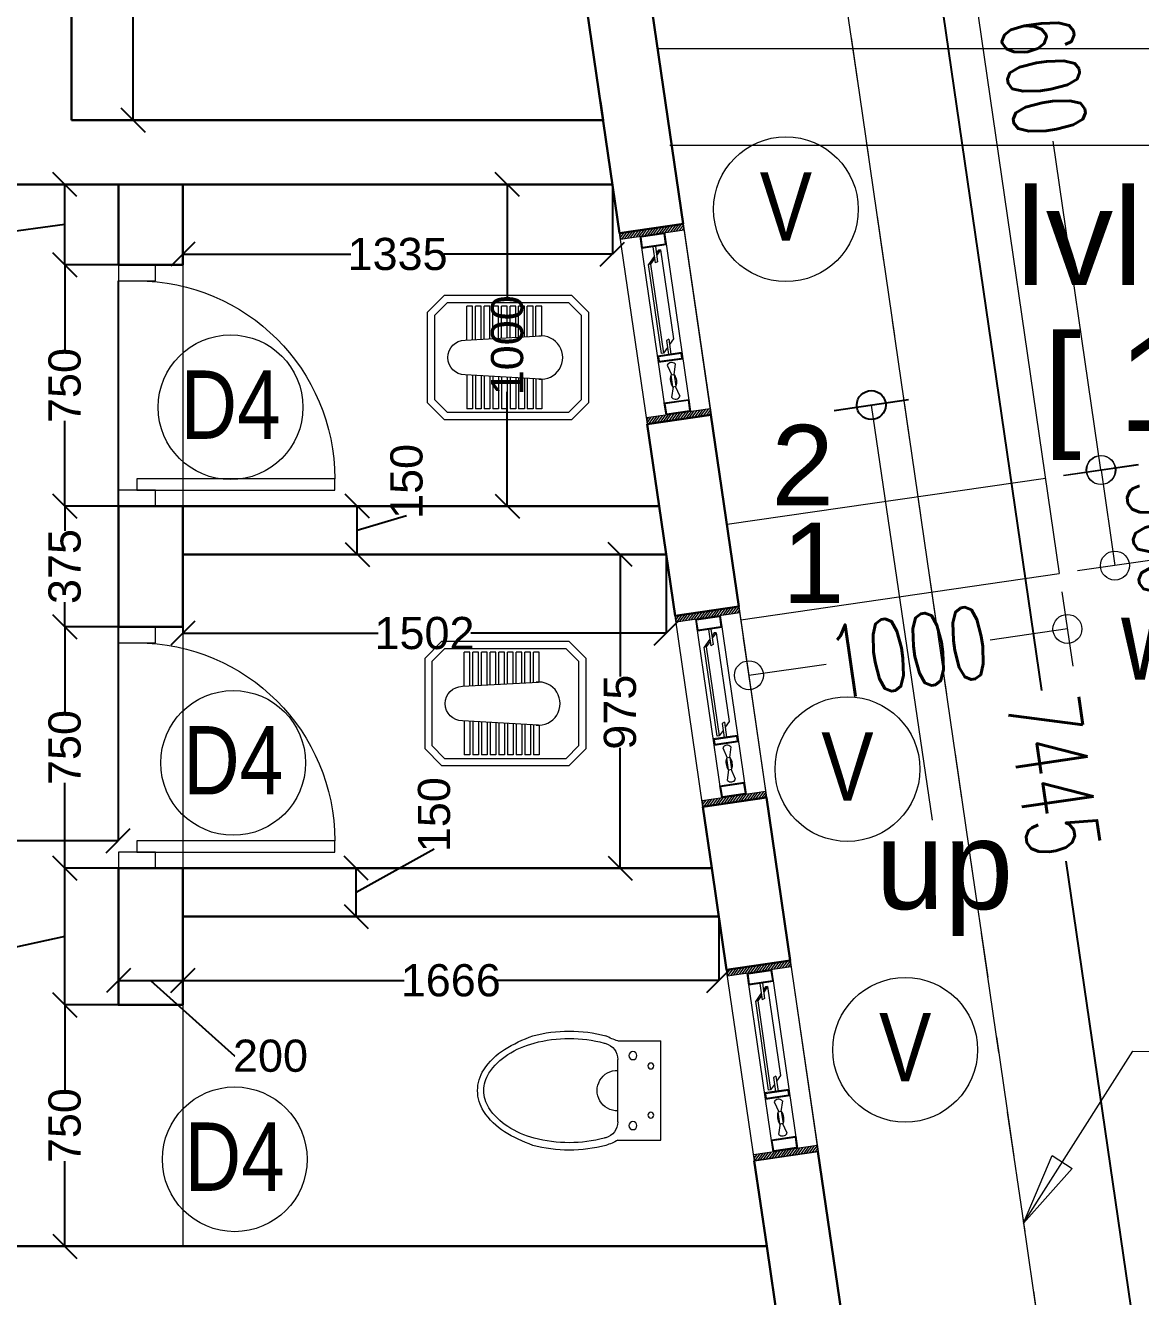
# Model space of a CAD drawing. Header units: inches. Extents: x 148614 to 294443, y 4730 to 138360.
# Drawn here: x 233595 to 237061, y 122737 to 126688 of the extents above; entities that cross this region are included whole.
import ezdxf
from ezdxf.enums import TextEntityAlignment as Align

# ---------------------------------------------------------------- set-up
doc = ezdxf.new("R2010")
doc.units = ezdxf.units.IN
doc.header["$MEASUREMENT"] = 0
doc.linetypes.add('( Hidden )', pattern=[0.375, 0.25, -0.125])
doc.linetypes.add('HIDDEN2', pattern=[0.1875, 0.125, -0.0625])
doc.layers.get('DEFPOINTS').update_dxf_attribs({"color": 40, "lineweight": 15})
for name, color, linetype, lineweight in [('00_after bu', 7, 'Continuous', 13), ('A -PLASTER LINE', 8, 'Continuous', 0), ('BUILDING  LINE', 46, 'Continuous', 0), ('description text', 34, 'Continuous', 15), ('dim inside', 5, 'Continuous', 15), ('door window text', 242, 'Continuous', 13), ('DOORS', 44, 'Continuous', 13), ('dotted gen.& dotted windows', 252, 'HIDDEN2', 15), ('I- STONE', 8, 'Continuous', 0), ('I- WINDOW', 8, 'Continuous', 0), ('Lvl.', 34, 'Continuous', 13), ('mullion', 6, 'Continuous', 30), ('room text', 7, 'Continuous', 13), ('SDA_ELEVATION', 8, 'Continuous', 15), ('wall cut', 7, 'Continuous', 30), ('wall ele', 7, 'Continuous', 15)]:
    doc.layers.add(name, color=color, linetype=linetype, lineweight=lineweight)
doc.layers.add('DIM 02 DMART', color=8, linetype='Continuous')
doc.layers.add('toilet area', color=7, linetype='Continuous')
doc.styles.add('ARIAL', font='arial.ttf')
doc.styles.add('description text', font='romans.shx', dxfattribs={"width": 0.85, "height": 125})
doc.styles.add('dim detail', font='simplex.shx', dxfattribs={"width": 0.65})
doc.styles.add('opning tag', font='ARIALN.TTF', dxfattribs={"height": 175})
doc.styles.add('room text', font='arial.ttf', dxfattribs={"height": 150})
doc.dimstyles.new('dim inside', dxfattribs={"dimtxt": 225, "dimasz": 180, "dimexe": 0, "dimexo": 0, "dimgap": 10, "dimtad": 0, "dimdec": 0, "dimzin": 0, "dimdsep": 46, "dimtxsty": 'dim detail', "dimblk": 'SMALL', "dimcen": 0.09, "dimse1": 1, "dimse2": 1, "dimclrd": 256, "dimclrt": 256, "dimadec": 0, "dimazin": 0, "dimtfac": 1, "dimtdec": 0, "dimtofl": 0, "dimtmove": 1, "dimatfit": 3, "dimldrblk": 'SMALL', "dimfxl": 1, "dimtolj": 1, "dimtzin": 0, "dimlwd": -1, "dimarcsym": 2})
doc.dimstyles.new('Dmart', dxfattribs={"dimtxt": 100, "dimasz": 75, "dimexe": 0.0625, "dimexo": 0.0625, "dimgap": 0.09, "dimtad": 0, "dimdec": 0, "dimzin": 0, "dimdsep": 46, "dimtxsty": 'ARIAL', "dimblk": 'OBLIQUE', "dimcen": 0.09, "dimclrt": 252, "dimadec": 0, "dimazin": 0, "dimtfac": 1, "dimtdec": 0, "dimtofl": 0, "dimtmove": 1, "dimatfit": 3, "dimldrblk": 'OBLIQUE', "dimfxl": 1, "dimtolj": 1, "dimtzin": 0, "dimarcsym": 0})

# ---------------------------------------------------------------- blocks, each defined once
blk = doc.blocks.new('_Small')
at = {"color": 0, "linetype": 'ByBlock', "lineweight": -2}
blk.add_line((0, 0.65), (0, -0.65), dxfattribs=at)
blk.add_circle((0, 0), 0.25, dxfattribs=at)
blk = doc.blocks.new('*D37')
at = {"layer": 'DEFPOINTS', "color": 0, "transparency": 16777216}
for p in [(2328908.4, -2946339.1), (2327918.8, -2946482.9), (2327987, -2946952)]:
    blk.add_point(p, dxfattribs=at)
at = {"layer": 'dim inside', "transparency": 16777216}
for p, q in [((2328976.6, -2946808.2), (2328736.3, -2946843.1)), ((2327987, -2946952), (2328227.2, -2946917.1))]:
    blk.add_line(p, q, dxfattribs=at)
at = {"layer": 'dim inside', "transparency": 16777216, "xscale": 180, "yscale": 180, "zscale": 180}
for p, rotation in [((2328976.6, -2946808.2), 8.266803408159634), ((2327987, -2946952), 188.2668034081596)]:
    blk.add_blockref('_Small', p, dxfattribs=dict(at, rotation=rotation))
at = {"layer": 'dim inside', "transparency": 16777216, "insert": (2328481.8, -2946880.1), "char_height": 225, "attachment_point": 5, "rotation": 8.2668, "style": 'dim detail'}
blk.add_mtext('\\A1;1000', dxfattribs=at)
blk = doc.blocks.new('*D38')
at = {"layer": 'DEFPOINTS', "color": 0, "transparency": 16777216}
for p in [(2328533.9, -2943766.6), (2328706.5, -2943741.6), (2328907.7, -2946339.2)]:
    blk.add_point(p, dxfattribs=at)
at = {"layer": 'dim inside', "transparency": 16777216}
for p, q in [((2328706.5, -2943741.6), (2328854.9, -2944762.9)), ((2329080.3, -2946314.1), (2328931.9, -2945292.7))]:
    blk.add_line(p, q, dxfattribs=at)
at = {"layer": 'dim inside', "transparency": 16777216, "xscale": 180, "yscale": 180, "zscale": 180}
for p, rotation in [((2328706.5, -2943741.6), 98.26680340815327), ((2329080.3, -2946314.1), 278.2668034081532)]:
    blk.add_blockref('_Small', p, dxfattribs=dict(at, rotation=rotation))
at = {"layer": 'dim inside', "transparency": 16777216, "insert": (2328893.4, -2945027.8), "char_height": 225, "attachment_point": 5, "rotation": 278.2668, "style": 'dim detail'}
blk.add_mtext('\\A1;2600', dxfattribs=at)
blk = doc.blocks.new('*D77')
at = {"layer": 'DEFPOINTS', "color": 0, "transparency": 16777216}
for p in [(2328908.4, -2946339.1), (2329124.2, -2946611.3), (2328950.8, -2946636.1)]:
    blk.add_point(p, dxfattribs=at)
at = {"layer": 'dim inside', "transparency": 16777216}
blk.add_line((2329081.7, -2946314.3), (2329124.2, -2946611.3), dxfattribs=at)
at = {"layer": 'dim inside', "transparency": 16777216, "xscale": 180, "yscale": 180, "zscale": 180}
for p, rotation in [((2329081.7, -2946314.3), 98.12950115779998), ((2329124.2, -2946611.3), 278.1295011578)]:
    blk.add_blockref('_Small', p, dxfattribs=dict(at, rotation=rotation))
at = {"layer": 'dim inside', "transparency": 16777216, "insert": (2329293, -2946520.5), "char_height": 225, "attachment_point": 5, "rotation": 278.1295, "style": 'dim detail'}
blk.add_mtext('\\A1;300', dxfattribs=at)
blk = doc.blocks.new('A$C3BE823E1')
at = {"layer": 'I- STONE'}
h = blk.add_hatch(dxfattribs=at)
h.set_pattern_fill('ANSI31', color=252, scale=0.051047, angle=270, style=0)
h.set_pattern_definition([(45, (-48.462913, 0.580857), (0.0045119756, -0.0045119756), [])])
h.paths.add_polyline_path([(-0.1, 0.5809), (0.1, 0.5809), (0.1, 0.6), (-0.1, 0.6)])
h = blk.add_hatch(dxfattribs=at)
h.set_pattern_fill('ANSI31', color=252, scale=0.051047, angle=270, style=0)
h.set_pattern_definition([(45, (-48.462913, -2e-07), (0.0045119756, -0.0045119756), [])])
h.paths.add_polyline_path([(-0.1, 0), (0.1, 0), (0.1, 0.0191), (-0.1, 0.0191)])
at = {"layer": 'A -PLASTER LINE'}
for p, q in [((0.0702, 0.6), (-0.0702, 0.6)), ((0.1, 0.0191), (-0.1, 0.0191)), ((-0.1, 0), (0.1, 0))]:
    blk.add_line(p, q, dxfattribs=at)
at = {"layer": 'I- STONE'}
for points in [[(-0.1, 0.5809), (0.1, 0.5809), (0.1, 0.6), (-0.1, 0.6)], [(0.1, 0), (-0.1, 0), (-0.1, 0.6), (0.1, 0.6)], [(-0.1, 0), (0.1, 0), (0.1, 0.0191), (-0.1, 0.0191)]]:
    blk.add_lwpolyline(points, close=True, dxfattribs=at)
at = {"layer": 'I- WINDOW', "lineweight": 20, "ltscale": 5}
for p, q in [((-0.0128, 0.5298), (-0.0033, 0.497)), ((0.0128, 0.5298), (0.0032, 0.497)), ((-0.0128, 0.4277), (-0.0033, 0.4605)), ((0.0128, 0.4277), (0.0032, 0.4605))]:
    blk.add_line(p, q, dxfattribs=at)
at = {"layer": 'I- WINDOW'}
for p, q in [((-0.004, 0.3491), (-0.004, 0.3958)), ((0.004, 0.3519), (0.004, 0.3958)), ((-0.004, 0.3491), (0.004, 0.3519)), ((-0.004, 0.1053), (0.004, 0.1081)), ((-0.004, 0.0574), (-0.004, 0.1053)), ((0.004, 0.0574), (0.004, 0.1081))]:
    blk.add_line(p, q, dxfattribs=at)
at = {"layer": 'I- WINDOW', "color": 130, "lineweight": 20, "ltscale": 5}
for p, q in [((-0.0183, 0.3496), (-0.004, 0.3651)), ((0.004, 0.3737), (0.0183, 0.3891)), ((0.0183, 0.1097), (0.0183, 0.3891)), ((0.0183, 0.3891), (0.0247, 0.3891)), ((0.0247, 0.3891), (0.0247, 0.1097)), ((-0.0183, 0.0702), (-0.0183, 0.3496)), ((-0.0183, 0.0702), (-0.004, 0.0857)), ((0.004, 0.0943), (0.0183, 0.1097)), ((0.004, 0.0874), (0.0247, 0.1097)), ((0.0183, 0.1097), (0.0247, 0.1097)), ((-0.0183, 0.0702), (-0.0119, 0.0702)), ((-0.0119, 0.0702), (-0.004, 0.0788))]:
    blk.add_line(p, q, dxfattribs=at)
at = {"layer": 'I- WINDOW'}
for points in [[(-0.0383, 0.0191), (-0.0383, 0.5809), (0.0383, 0.5809), (0.0383, 0.0191)], [(-0.0383, 0.5426), (-0.0383, 0.5809), (0.0383, 0.5809), (0.0383, 0.5426)], [(-0.0357, 0.5451), (-0.0357, 0.5783), (0.0357, 0.5783), (0.0357, 0.5451)], [(0.0383, 0.3958), (0.0383, 0.415), (-0.0383, 0.415), (-0.0383, 0.3958)], [(0.0357, 0.3984), (0.0357, 0.4124), (-0.0357, 0.4124), (-0.0357, 0.3984)], [(-0.0383, 0.0191), (-0.0383, 0.0574), (0.0383, 0.0574), (0.0383, 0.0191)], [(-0.0357, 0.0217), (-0.0357, 0.0549), (0.0357, 0.0549), (0.0357, 0.0217)]]:
    blk.add_lwpolyline(points, close=True, dxfattribs=at)
at = {"layer": 'I- WINDOW', "lineweight": 20, "ltscale": 5}
blk.add_lwpolyline([(-0.0059, 0.4605), (0.0059, 0.4605), (0.0059, 0.497), (-0.0059, 0.497)], close=True, dxfattribs=at)
for centre, radius, start, end in [((0, 0.5202), 0.016, 37.0265, 142.9735), ((0.0342, 0.4788), 0.044, 155.5642, 204.4358), ((-0.0342, 0.4788), 0.044, 335.5642, 24.4358), ((0, 0.4373), 0.016, 217.0265, 322.9735)]:
    blk.add_arc(centre, radius, start, end, dxfattribs=at)
blk = doc.blocks.new('*U13')
at = {"layer": 'DOORS'}
for points in [[(50, 0), (50, 615), (85, 615), (85, 0)], [(50, 57.5), (50, -57.5), (0, -57.5), (0, 57.5)], [(750, 57.5), (750, -57.5), (700, -57.5), (700, 57.5)]]:
    blk.add_lwpolyline(points, close=True, dxfattribs=at)
blk.add_arc((85, 0), 615, 0, 90, dxfattribs=at)
blk = doc.blocks.new('_Oblique')
at = {"color": 0, "linetype": 'ByBlock', "lineweight": -2}
blk.add_line((-0.5, -0.5), (0.5, 0.5), dxfattribs=at)
blk = doc.blocks.new('*D101')
at = {"layer": 'DEFPOINTS', "color": 0}
for p in [(233783.5, 127683.7), (233783.5, 126393.5), (233929.4, 126393.5)]:
    blk.add_point(p, dxfattribs=at)
at = {"layer": 'DIM 02 DMART', "color": 0, "lineweight": -2}
for p, q in [((233783.6, 127683.7), (233929.4, 127683.7)), ((233929.4, 127683.7), (233929.4, 127183.1)), ((233929.4, 126393.5), (233929.4, 126894.1)), ((233783.6, 126393.5), (233929.4, 126393.5))]:
    blk.add_line(p, q, dxfattribs=at)
at = {"layer": 'DIM 02 DMART', "color": 0, "lineweight": -2, "xscale": 75, "yscale": 75, "zscale": 75}
for p, rotation in [((233929.4, 127683.7), 90), ((233929.4, 126393.5), 270)]:
    blk.add_blockref('_Oblique', p, dxfattribs=dict(at, rotation=rotation))
at = {"layer": 'DIM 02 DMART', "color": 252, "insert": (233929.4, 127038.6), "char_height": 100, "attachment_point": 5, "rotation": 90, "style": 'ARIAL'}
blk.add_mtext('\\A1;1290', dxfattribs=at)
blk = doc.blocks.new('*D210')
at = {"layer": 'DEFPOINTS', "color": 0}
for p in [(234084.1, 126193.5), (235419.1, 126193.5), (235419.1, 125976.7)]:
    blk.add_point(p, dxfattribs=at)
at = {"layer": 'DIM 02 DMART', "color": 0, "lineweight": -2}
for p, q in [((234084.1, 126193.4), (234084.1, 125976.6)), ((235419.1, 126193.4), (235419.1, 125976.6)), ((234084.1, 125976.7), (234606.5, 125976.7)), ((235419.1, 125976.7), (234896.7, 125976.7))]:
    blk.add_line(p, q, dxfattribs=at)
at = {"layer": 'DIM 02 DMART', "color": 0, "lineweight": -2, "xscale": 75, "yscale": 75, "zscale": 75, "rotation": 180}
blk.add_blockref('_Oblique', (234084.1, 125976.7), dxfattribs=at)
at = {"layer": 'DIM 02 DMART', "color": 0, "lineweight": -2, "xscale": 75, "yscale": 75, "zscale": 75}
blk.add_blockref('_Oblique', (235419.1, 125976.7), dxfattribs=at)
at = {"layer": 'DIM 02 DMART', "color": 252, "insert": (234751.6, 125976.7), "char_height": 100, "attachment_point": 5, "style": 'ARIAL'}
blk.add_mtext('\\A1;1335', dxfattribs=at)
blk = doc.blocks.new('*D211')
at = {"layer": 'DEFPOINTS', "color": 0}
for p in [(234084.1, 125043.5), (235586.2, 125043.5), (235586.2, 124798.7)]:
    blk.add_point(p, dxfattribs=at)
at = {"layer": 'DIM 02 DMART', "color": 0, "lineweight": -2}
for p, q in [((234084.1, 125043.4), (234084.1, 124798.7)), ((235586.2, 125043.4), (235586.2, 124798.7)), ((234084.1, 124798.7), (234691, 124798.7)), ((235586.2, 124798.7), (234979.4, 124798.7))]:
    blk.add_line(p, q, dxfattribs=at)
at = {"layer": 'DIM 02 DMART', "color": 0, "lineweight": -2, "xscale": 75, "yscale": 75, "zscale": 75, "rotation": 180}
blk.add_blockref('_Oblique', (234084.1, 124798.7), dxfattribs=at)
at = {"layer": 'DIM 02 DMART', "color": 0, "lineweight": -2, "xscale": 75, "yscale": 75, "zscale": 75}
blk.add_blockref('_Oblique', (235586.2, 124798.7), dxfattribs=at)
at = {"layer": 'DIM 02 DMART', "color": 252, "insert": (234835.2, 124798.7), "char_height": 100, "attachment_point": 5, "style": 'ARIAL'}
blk.add_mtext('\\A1;1502', dxfattribs=at)
blk = doc.blocks.new('*D212')
at = {"layer": 'DEFPOINTS', "color": 0}
for p in [(234084.1, 123918.5), (235749.7, 123918.5), (234084.1, 123719.6)]:
    blk.add_point(p, dxfattribs=at)
at = {"layer": 'DIM 02 DMART', "color": 0, "lineweight": -2}
for p, q in [((234084.1, 123918.4), (234084.1, 123719.6)), ((235749.7, 123918.4), (235749.7, 123719.6)), ((234084.1, 123719.6), (234772.2, 123719.6)), ((235749.7, 123719.6), (235061.6, 123719.6))]:
    blk.add_line(p, q, dxfattribs=at)
at = {"layer": 'DIM 02 DMART', "color": 0, "lineweight": -2, "xscale": 75, "yscale": 75, "zscale": 75, "rotation": 180}
blk.add_blockref('_Oblique', (234084.1, 123719.6), dxfattribs=at)
at = {"layer": 'DIM 02 DMART', "color": 0, "lineweight": -2, "xscale": 75, "yscale": 75, "zscale": 75}
blk.add_blockref('_Oblique', (235749.7, 123719.6), dxfattribs=at)
at = {"layer": 'DIM 02 DMART', "color": 252, "insert": (234916.9, 123719.6), "char_height": 100, "attachment_point": 5, "style": 'ARIAL'}
blk.add_mtext('\\A1;1666', dxfattribs=at)
blk = doc.blocks.new('*D213')
at = {"layer": 'DEFPOINTS', "color": 0}
for p in [(235314.6, 126193.5), (235092.6, 125193.5), (235314.6, 125193.5)]:
    blk.add_point(p, dxfattribs=at)
at = {"layer": 'DIM 02 DMART', "color": 0, "lineweight": -2}
for p, q in [((235314.6, 126193.5), (235092.5, 126193.5)), ((235092.6, 126193.5), (235092.6, 125838)), ((235092.6, 125193.5), (235092.6, 125548.9)), ((235314.6, 125193.5), (235092.5, 125193.5))]:
    blk.add_line(p, q, dxfattribs=at)
at = {"layer": 'DIM 02 DMART', "color": 0, "lineweight": -2, "xscale": 75, "yscale": 75, "zscale": 75}
for p, rotation in [((235092.6, 126193.5), 90), ((235092.6, 125193.5), 270)]:
    blk.add_blockref('_Oblique', p, dxfattribs=dict(at, rotation=rotation))
at = {"layer": 'DIM 02 DMART', "color": 252, "insert": (235092.6, 125693.5), "char_height": 100, "attachment_point": 5, "rotation": 90, "style": 'ARIAL'}
blk.add_mtext('\\A1;1000', dxfattribs=at)
blk = doc.blocks.new('*D102')
at = {"layer": 'DEFPOINTS', "color": 0}
for p in [(235586.2, 125043.5), (235443.2, 124068.5), (235587, 124068.5)]:
    blk.add_point(p, dxfattribs=at)
at = {"layer": 'DIM 02 DMART', "color": 0, "lineweight": -2}
for p, q in [((235586.1, 125043.5), (235443.1, 125043.5)), ((235443.2, 125043.5), (235443.2, 124664.3)), ((235443.2, 124068.5), (235443.2, 124442.4)), ((235586.9, 124068.5), (235443.1, 124068.5))]:
    blk.add_line(p, q, dxfattribs=at)
at = {"layer": 'DIM 02 DMART', "color": 0, "lineweight": -2, "xscale": 75, "yscale": 75, "zscale": 75}
for p, rotation in [((235443.2, 125043.5), 90), ((235443.2, 124068.5), 270)]:
    blk.add_blockref('_Oblique', p, dxfattribs=dict(at, rotation=rotation))
at = {"layer": 'DIM 02 DMART', "color": 252, "insert": (235443.2, 124553.3), "char_height": 100, "attachment_point": 5, "rotation": 90, "style": 'ARIAL'}
blk.add_mtext('\\A1;975', dxfattribs=at)
blk = doc.blocks.new('*D214')
at = {"layer": 'DEFPOINTS', "color": 0}
for p in [(234084.1, 123643.5), (233717.3, 122893.5), (234084.1, 122893.5)]:
    blk.add_point(p, dxfattribs=at)
at = {"layer": 'DIM 02 DMART', "color": 0, "lineweight": -2}
for p, q in [((234084.1, 123643.5), (233717.2, 123643.5)), ((233717.3, 123643.5), (233717.3, 123378.5)), ((233717.3, 122893.5), (233717.3, 123158.5)), ((234084.1, 122893.5), (233717.2, 122893.5))]:
    blk.add_line(p, q, dxfattribs=at)
at = {"layer": 'DIM 02 DMART', "color": 0, "lineweight": -2, "xscale": 75, "yscale": 75, "zscale": 75}
for p, rotation in [((233717.3, 123643.5), 90), ((233717.3, 122893.5), 270)]:
    blk.add_blockref('_Oblique', p, dxfattribs=dict(at, rotation=rotation))
at = {"layer": 'DIM 02 DMART', "color": 252, "insert": (233717.3, 123268.5), "char_height": 100, "attachment_point": 5, "rotation": 90, "style": 'ARIAL'}
blk.add_mtext('\\A1;750', dxfattribs=at)
blk = doc.blocks.new('*D215')
at = {"layer": 'DEFPOINTS', "color": 0}
for p in [(233717.3, 124068.5), (233884.1, 124068.5), (234084.1, 123643.5)]:
    blk.add_point(p, dxfattribs=at)
at = {"layer": 'DIM 02 DMART', "color": 0, "lineweight": -2}
for p, q in [((233884.1, 124068.5), (233717.2, 124068.5)), ((233717.3, 123643.5), (233717.3, 124068.5)), ((233717.3, 123856), (233425.5, 123792.5)), ((233425.5, 123792.5), (233425.5, 123792.4)), ((234084.1, 123643.5), (233717.2, 123643.5))]:
    blk.add_line(p, q, dxfattribs=at)
at = {"layer": 'DIM 02 DMART', "color": 0, "lineweight": -2, "xscale": 75, "yscale": 75, "zscale": 75}
for p, rotation in [((233717.3, 124068.5), 90), ((233717.3, 123643.5), 270)]:
    blk.add_blockref('_Oblique', p, dxfattribs=dict(at, rotation=rotation))
at = {"layer": 'DIM 02 DMART', "color": 252, "insert": (233425.5, 123679.4), "char_height": 100, "attachment_point": 5, "rotation": 90, "style": 'ARIAL'}
blk.add_mtext('\\A1;425', dxfattribs=at)
blk = doc.blocks.new('*D216')
at = {"layer": 'DEFPOINTS', "color": 0}
for p in [(233717.3, 124818.5), (233884.1, 124818.5), (233884.1, 124068.5)]:
    blk.add_point(p, dxfattribs=at)
at = {"layer": 'DIM 02 DMART', "color": 0, "lineweight": -2}
for p, q in [((233884.1, 124818.5), (233717.2, 124818.5)), ((233717.3, 124818.5), (233717.3, 124553.5)), ((233717.3, 124068.5), (233717.3, 124333.5)), ((233884.1, 124068.5), (233717.2, 124068.5))]:
    blk.add_line(p, q, dxfattribs=at)
at = {"layer": 'DIM 02 DMART', "color": 0, "lineweight": -2, "xscale": 75, "yscale": 75, "zscale": 75}
for p, rotation in [((233717.3, 124818.5), 90), ((233717.3, 124068.5), 270)]:
    blk.add_blockref('_Oblique', p, dxfattribs=dict(at, rotation=rotation))
at = {"layer": 'DIM 02 DMART', "color": 252, "insert": (233717.3, 124443.5), "char_height": 100, "attachment_point": 5, "rotation": 90, "style": 'ARIAL'}
blk.add_mtext('\\A1;750', dxfattribs=at)
blk = doc.blocks.new('*D217')
at = {"layer": 'DEFPOINTS', "color": 0}
for p in [(233717.3, 125193.5), (233884.1, 125193.5), (233884.1, 124818.5)]:
    blk.add_point(p, dxfattribs=at)
at = {"layer": 'DIM 02 DMART', "color": 0, "lineweight": -2}
for p, q in [((233884.1, 125193.5), (233717.2, 125193.5)), ((233717.3, 125193.5), (233717.3, 125116.9)), ((233717.3, 124818.5), (233717.3, 124895.1)), ((233884.1, 124818.5), (233717.2, 124818.5))]:
    blk.add_line(p, q, dxfattribs=at)
at = {"layer": 'DIM 02 DMART', "color": 0, "lineweight": -2, "xscale": 75, "yscale": 75, "zscale": 75}
for p, rotation in [((233717.3, 125193.5), 90), ((233717.3, 124818.5), 270)]:
    blk.add_blockref('_Oblique', p, dxfattribs=dict(at, rotation=rotation))
at = {"layer": 'DIM 02 DMART', "color": 252, "insert": (233717.3, 125006), "char_height": 100, "attachment_point": 5, "rotation": 90, "style": 'ARIAL'}
blk.add_mtext('\\A1;375', dxfattribs=at)
blk = doc.blocks.new('*D218')
at = {"layer": 'DEFPOINTS', "color": 0}
for p in [(233717.3, 125943.5), (233884.1, 125943.5), (233884.1, 125193.5)]:
    blk.add_point(p, dxfattribs=at)
at = {"layer": 'DIM 02 DMART', "color": 0, "lineweight": -2}
for p, q in [((233884.1, 125943.5), (233717.2, 125943.5)), ((233717.3, 125943.5), (233717.3, 125678.5)), ((233717.3, 125193.5), (233717.3, 125458.5)), ((233884.1, 125193.5), (233717.2, 125193.5))]:
    blk.add_line(p, q, dxfattribs=at)
at = {"layer": 'DIM 02 DMART', "color": 0, "lineweight": -2, "xscale": 75, "yscale": 75, "zscale": 75}
for p, rotation in [((233717.3, 125943.5), 90), ((233717.3, 125193.5), 270)]:
    blk.add_blockref('_Oblique', p, dxfattribs=dict(at, rotation=rotation))
at = {"layer": 'DIM 02 DMART', "color": 252, "insert": (233717.3, 125568.5), "char_height": 100, "attachment_point": 5, "rotation": 90, "style": 'ARIAL'}
blk.add_mtext('\\A1;750', dxfattribs=at)
blk = doc.blocks.new('*D219')
at = {"layer": 'DEFPOINTS', "color": 0}
for p in [(233717.3, 126193.5), (233884.1, 126193.5), (233884.1, 125943.5)]:
    blk.add_point(p, dxfattribs=at)
at = {"layer": 'DIM 02 DMART', "color": 0, "lineweight": -2}
for p, q in [((233884.1, 126193.5), (233717.2, 126193.5)), ((233717.3, 125943.5), (233717.3, 126193.5)), ((233717.3, 126068.5), (233368, 126021.3)), ((233368, 126021.3), (233368, 126021.1)), ((233884.1, 125943.5), (233717.2, 125943.5))]:
    blk.add_line(p, q, dxfattribs=at)
at = {"layer": 'DIM 02 DMART', "color": 0, "lineweight": -2, "xscale": 75, "yscale": 75, "zscale": 75}
for p, rotation in [((233717.3, 126193.5), 90), ((233717.3, 125943.5), 270)]:
    blk.add_blockref('_Oblique', p, dxfattribs=dict(at, rotation=rotation))
at = {"layer": 'DIM 02 DMART', "color": 252, "insert": (233368, 125909.8), "char_height": 100, "attachment_point": 5, "rotation": 90, "style": 'ARIAL'}
blk.add_mtext('\\A1;250', dxfattribs=at)
blk = doc.blocks.new('*D221')
at = {"layer": 'DEFPOINTS', "color": 0}
for p in [(233883.1, 125893.5), (231888.5, 125633.5), (233883.1, 124153.9)]:
    blk.add_point(p, dxfattribs=at)
at = {"layer": 'DIM 02 DMART', "color": 0, "lineweight": -2}
for p, q in [((233883.1, 125893.4), (233883.1, 124153.8)), ((231888.5, 125633.4), (231888.5, 124153.8)), ((231888.5, 124153.9), (232483.5, 124153.9)), ((233883.1, 124153.9), (232773.7, 124153.9))]:
    blk.add_line(p, q, dxfattribs=at)
at = {"layer": 'DIM 02 DMART', "color": 0, "lineweight": -2, "xscale": 75, "yscale": 75, "zscale": 75, "rotation": 180}
blk.add_blockref('_Oblique', (231888.5, 124153.9), dxfattribs=at)
at = {"layer": 'DIM 02 DMART', "color": 0, "lineweight": -2, "xscale": 75, "yscale": 75, "zscale": 75}
blk.add_blockref('_Oblique', (233883.1, 124153.9), dxfattribs=at)
at = {"layer": 'DIM 02 DMART', "color": 252, "insert": (232628.6, 124153.9), "char_height": 100, "attachment_point": 5, "style": 'ARIAL'}
blk.add_mtext('\\A1;1995', dxfattribs=at)
blk = doc.blocks.new('opning tag')
at = {"layer": 'door window text', "linetype": 'Continuous'}
blk.add_circle((0, 0), 132.3, dxfattribs=at)
at = {"layer": 'door window text', "style": 'opning tag'}
blk.add_attdef('D1', text='', height=125, dxfattribs=at).set_placement((0, -57.7), align=Align.CENTER)
blk = doc.blocks.new('*D281')
at = {"layer": 'DEFPOINTS', "color": 0}
for p in [(234084.1, 123719.6), (233884.1, 123643.5), (234084.1, 123643.5)]:
    blk.add_point(p, dxfattribs=at)
at = {"layer": 'DIM 02 DMART', "color": 0, "lineweight": -2}
for p, q in [((233884.1, 123643.5), (233884.1, 123719.7)), ((233884.1, 123719.6), (234084.1, 123719.6)), ((233984.1, 123719.6), (234245.3, 123485.1)), ((234084.1, 123643.5), (234084.1, 123719.7)), ((234245.3, 123485.1), (234245.5, 123485.1))]:
    blk.add_line(p, q, dxfattribs=at)
at = {"layer": 'DIM 02 DMART', "color": 0, "lineweight": -2, "xscale": 75, "yscale": 75, "zscale": 75, "rotation": 180}
blk.add_blockref('_Oblique', (233884.1, 123719.6), dxfattribs=at)
at = {"layer": 'DIM 02 DMART', "color": 0, "lineweight": -2, "xscale": 75, "yscale": 75, "zscale": 75}
blk.add_blockref('_Oblique', (234084.1, 123719.6), dxfattribs=at)
at = {"layer": 'DIM 02 DMART', "color": 252, "insert": (234356.7, 123485.1), "char_height": 100, "attachment_point": 5, "style": 'ARIAL'}
blk.add_mtext('\\A1;200', dxfattribs=at)
blk = doc.blocks.new('*D282')
at = {"layer": 'DEFPOINTS', "color": 0}
for p in [(234084.1, 124068.5), (234623.2, 124068.5), (234084.1, 123918.5)]:
    blk.add_point(p, dxfattribs=at)
at = {"layer": 'DIM 02 DMART', "color": 0, "lineweight": -2}
for p, q in [((234623.2, 123993.5), (234865.4, 124129)), ((234865.4, 124129), (234865.4, 124129.1)), ((234084.2, 124068.5), (234623.3, 124068.5)), ((234623.2, 123918.5), (234623.2, 124068.5)), ((234084.2, 123918.5), (234623.3, 123918.5))]:
    blk.add_line(p, q, dxfattribs=at)
at = {"layer": 'DIM 02 DMART', "color": 0, "lineweight": -2, "xscale": 75, "yscale": 75, "zscale": 75}
for p, rotation in [((234623.2, 124068.5), 90), ((234623.2, 123918.5), 270)]:
    blk.add_blockref('_Oblique', p, dxfattribs=dict(at, rotation=rotation))
at = {"layer": 'DIM 02 DMART', "color": 252, "insert": (234865.4, 124234.8), "char_height": 100, "attachment_point": 5, "rotation": 90, "style": 'ARIAL'}
blk.add_mtext('\\A1;150', dxfattribs=at)
blk = doc.blocks.new('*D283')
at = {"layer": 'DEFPOINTS', "color": 0}
for p in [(234084.1, 125193.5), (234626.4, 125193.5), (234084.1, 125043.5)]:
    blk.add_point(p, dxfattribs=at)
at = {"layer": 'DIM 02 DMART', "color": 0, "lineweight": -2}
for p, q in [((234084.2, 125193.5), (234626.5, 125193.5)), ((234626.4, 125043.5), (234626.4, 125193.5)), ((234626.4, 125118.5), (234779.8, 125164.5)), ((234779.8, 125164.5), (234779.8, 125164.7)), ((234084.2, 125043.5), (234626.5, 125043.5))]:
    blk.add_line(p, q, dxfattribs=at)
at = {"layer": 'DIM 02 DMART', "color": 0, "lineweight": -2, "xscale": 75, "yscale": 75, "zscale": 75}
for p, rotation in [((234626.4, 125193.5), 90), ((234626.4, 125043.5), 270)]:
    blk.add_blockref('_Oblique', p, dxfattribs=dict(at, rotation=rotation))
at = {"layer": 'DIM 02 DMART', "color": 252, "insert": (234779.8, 125270.4), "char_height": 100, "attachment_point": 5, "rotation": 90, "style": 'ARIAL'}
blk.add_mtext('\\A1;150', dxfattribs=at)
blk = doc.blocks.new('A$C4E931506-flat-3')
at = {"layer": 'SDA_ELEVATION', "lineweight": 0}
for p, q in [((-0.0672, -0.4379), (-0.1595, -0.4379)), ((-0.1595, -0.4379), (-0.1595, -0.4558)), ((-0.0663, -0.4558), (-0.1595, -0.4558)), ((-0.0658, -0.4647), (-0.1595, -0.4647)), ((-0.1595, -0.4647), (-0.1595, -0.4827)), ((0.0658, -0.4647), (0.1595, -0.4647)), ((0.0663, -0.4558), (0.1595, -0.4558)), ((0.0672, -0.4379), (0.1595, -0.4379)), ((0.1595, -0.4379), (0.1595, -0.4558)), ((0.1595, -0.4647), (0.1595, -0.4827)), ((-0.0647, -0.4827), (-0.1595, -0.4827)), ((-0.0642, -0.4916), (-0.1595, -0.4916)), ((-0.1595, -0.4916), (-0.1595, -0.5095)), ((-0.0632, -0.5095), (-0.1595, -0.5095)), ((0.0632, -0.5095), (0.1595, -0.5095)), ((0.0642, -0.4916), (0.1595, -0.4916)), ((0.0647, -0.4827), (0.1595, -0.4827)), ((0.1595, -0.4916), (0.1595, -0.5095)), ((-0.0627, -0.5185), (-0.1595, -0.5185)), ((-0.1595, -0.5185), (-0.1595, -0.5364)), ((-0.0617, -0.5364), (-0.1595, -0.5364)), ((-0.0612, -0.5454), (-0.1595, -0.5454)), ((-0.1595, -0.5454), (-0.1595, -0.5633)), ((0.0612, -0.5454), (0.1595, -0.5454)), ((0.0617, -0.5364), (0.1595, -0.5364)), ((0.0627, -0.5185), (0.1595, -0.5185)), ((0.1595, -0.5185), (0.1595, -0.5364)), ((0.1595, -0.5454), (0.1595, -0.5633)), ((-0.0602, -0.5633), (-0.1595, -0.5633)), ((-0.0597, -0.5722), (-0.1595, -0.5722)), ((-0.1595, -0.5722), (-0.1595, -0.5902)), ((-0.0586, -0.5902), (-0.1595, -0.5902)), ((0.0586, -0.5902), (0.1595, -0.5902)), ((0.0597, -0.5722), (0.1595, -0.5722)), ((0.0602, -0.5633), (0.1595, -0.5633)), ((0.1595, -0.5722), (0.1595, -0.5902)), ((-0.0581, -0.5991), (-0.1595, -0.5991)), ((-0.1595, -0.5991), (-0.1595, -0.617)), ((-0.0571, -0.617), (-0.1595, -0.617)), ((-0.0566, -0.626), (-0.1595, -0.626)), ((-0.1595, -0.626), (-0.1595, -0.6439)), ((0.0566, -0.626), (0.1595, -0.626)), ((0.0571, -0.617), (0.1595, -0.617)), ((0.0581, -0.5991), (0.1595, -0.5991)), ((0.1595, -0.5991), (0.1595, -0.617)), ((0.1595, -0.626), (0.1595, -0.6439)), ((-0.0556, -0.6439), (-0.1595, -0.6439)), ((-0.0551, -0.6529), (-0.1595, -0.6529)), ((-0.1595, -0.6529), (-0.1595, -0.6708)), ((-0.0541, -0.6708), (-0.1595, -0.6708)), ((0.0541, -0.6708), (0.1595, -0.6708)), ((0.0551, -0.6529), (0.1595, -0.6529)), ((0.0556, -0.6439), (0.1595, -0.6439)), ((0.1595, -0.6529), (0.1595, -0.6708))]:
    blk.add_line(p, q, dxfattribs=at)
for points in [[(-0.1398, -0.7935), (0.1398, -0.7935), (0.1926, -0.7407), (0.1926, -0.3447), (0.1398, -0.2919), (-0.1398, -0.2919), (-0.1926, -0.3447), (-0.1926, -0.7407)], [(-0.1305, -0.7711), (0.1305, -0.7711), (0.1702, -0.7314), (0.1702, -0.354), (0.1305, -0.3142), (-0.1305, -0.3142), (-0.1702, -0.354), (-0.1702, -0.7314)]]:
    blk.add_lwpolyline(points, close=True, dxfattribs=at)
blk.add_lwpolyline([(0.0672, -0.4397), (0.0538, -0.6762, -1), (-0.0538, -0.6762), (-0.0672, -0.4397)], format="xyb", dxfattribs=at)
blk.add_arc((0, -0.4397), 0.0672, 353.4961, 186.5039, dxfattribs=at)
blk = doc.blocks.new('wrgweg-flat-3')
at = {"layer": 'SDA_ELEVATION', "lineweight": 0}
for p, q in [((24.0451, -39.5641), (24.0451, -39.4302)), ((24.0451, -39.4302), (24.3535, -39.4302)), ((24.3535, -39.5641), (24.3535, -39.4302)), ((24.1025, -39.5641), (24.296, -39.5641))]:
    blk.add_line(p, q, dxfattribs=at)
for centre, major_axis, ratio, start_param, end_param in [((24.1229, -39.4619), (-0.00634, -0.00634), 1, 3.141593, 9.424778), ((24.2757, -39.4619), (-0.00634, -0.00634), 1, 3.141593, 9.424778), ((24.0905, -39.5175), (0.00888, -0.00888), 1, -1.570796, 4.712389), ((24.308, -39.5175), (0.00888, -0.00888), 1, -1.570796, 4.712389), ((24.2457, -39.6726), (0.1613, -0.1613), 1, -2.851641, -2.673394), ((24.1025, -39.616), (0.0366, -0.0366), 1, 2.356194, 3.653529), ((24.1993, -39.5659), (-0.0444, -0.0444), 1, -0.813974, 2.384771), ((24.296, -39.616), (-0.0366, -0.0366), 1, 2.629657, 3.926991), ((24.5409, -39.5057), (0.1388, -0.1388), 1, -2.053789, -1.846586), ((24.4606, -39.7152), (0.3156, -0.3156), 1, -2.613923, -2.356194), ((24.4642, -39.7152), (0.3019, -0.3019), 1, -2.613923, -2.356194), ((24.3336, -39.6808), (0.2063, -0.2063), 1, -2.629657, -2.613923), ((24.0649, -39.6808), (0.2063, -0.2063), 1, 1.043126, 1.05886), ((23.9343, -39.7152), (0.3019, -0.3019), 1, 0.785398, 1.043126), ((23.938, -39.7152), (-0.3156, -0.3156), 1, 2.356194, 2.613923), ((24.4606, -39.7152), (-0.3156, -0.3156), 1, -0.785398, -0.52767), ((24.4642, -39.7152), (0.3019, -0.3019), 1, -2.356194, -2.098466), ((23.9343, -39.7152), (0.3019, -0.3019), 1, 0.52767, 0.785398), ((23.938, -39.7152), (0.3156, -0.3156), 1, 0.52767, 0.785398), ((24.3336, -39.7496), (0.1993, -0.3741), 0.733293, -1.744372, -1.514097), ((24.3336, -39.7496), (0.2063, -0.2063), 1, -2.098466, -1.789465), ((24.0649, -39.7496), (-0.2063, -0.2063), 1, 1.789465, 2.098466), ((24.0649, -39.7496), (-0.199, -0.3735), 0.734441, 1.514009, 1.74463), ((24.2511, -39.8021), (0.1509, -0.1509), 1, -1.789465, -1.362411), ((24.2511, -39.8021), (-0.1372, -0.1372), 1, -0.218669, 0.208386), ((24.1474, -39.8021), (0.1372, -0.1372), 1, -0.208386, 0.218669), ((24.1474, -39.8021), (-0.1509, -0.1509), 1, 1.362411, 1.789465), ((24.1993, -39.8818), (0.07, -0.07), 1, -1.362411, -0.785398), ((24.1993, -39.8818), (-0.07, -0.07), 1, 0.785398, 1.362411), ((24.1993, -39.8818), (-0.0837, -0.0837), 1, 0.208386, 0.785398), ((24.1993, -39.8818), (0.0837, -0.0837), 1, -0.785398, -0.208386)]:
    blk.add_ellipse(centre, major_axis=major_axis, ratio=ratio, start_param=start_param, end_param=end_param, dxfattribs=at)
blk = doc.blocks.new('A$C25E4476E')
at = {"layer": 'toilet area', "lineweight": 5, "extrusion": (0, 0, -1), "yscale": 1000, "zscale": -1000}
for name, p, xscale, rotation in [('A$C4E931506-flat-3', (-434.8, -2028), -1000, 89.99999999999993), ('A$C4E931506-flat-3', (-426.7, -3103.6), -1000, 89.99999999999993), ('wrgweg-flat-3', (-39797.8, -28505.4), 1000, 90)]:
    blk.add_blockref(name, p, dxfattribs=dict(at, xscale=xscale, rotation=rotation))
blk = doc.blocks.new('*D307')
for p, q in [((236255.6, 128039.5), (236752.3, 124620.6)), ((237326.1, 120671.9), (236829.3, 124090.8))]:
    blk.add_line(p, q)
at = {"layer": 'DEFPOINTS', "color": 0}
for p in [(235965.4, 127997.4), (237326.1, 120671.9), (237035.8, 120629.8)]:
    blk.add_point(p, dxfattribs=at)
at = {"xscale": 180, "yscale": 180, "zscale": 180}
for p, rotation in [((236255.6, 128039.5), 98.2668034079687), ((237326.1, 120671.9), 278.2668034079687)]:
    blk.add_blockref('_Small', p, dxfattribs=dict(at, rotation=rotation))
at = {"insert": (236790.8, 124355.7), "char_height": 225, "attachment_point": 5, "rotation": 278.2668, "style": 'dim detail'}
blk.add_mtext('\\A1;7445', dxfattribs=at)
blk = doc.blocks.new('adsasda')
at = {"layer": 'wall ele'}
for p, q in [((2328533.9, -2943766.6, -1000), (2328950.8, -2946636.1, -1000)), ((2327918.8, -2946482.9, -1000), (2328908.4, -2946339.1, -1000)), ((2327961.2, -2946779.8, -1000), (2328950.8, -2946636.1, -1000))]:
    blk.add_line(p, q, dxfattribs=at)
at = {"layer": 'description text', "char_height": 250, "attachment_point": 1}
for s, insert, width, style in [('2', (2328056.8, -2946173.9, -1000), 2814.375, 'ARIAL'), ('1', (2328089.5, -2946477.9, -1000), 2814.375, 'ARIAL'), ('{\\fArial|b0|i0|c0|p34;w- 1000mm}', (2329143.8, -2946715.5, -1000), 1671.413, 'description text')]:
    blk.add_mtext(s, dxfattribs=dict(at, insert=insert, width=width, style=style))
at = {"layer": 'room text', "insert": (2328380.7, -2947761.8, -1000), "char_height": 275, "width": 19110.875, "attachment_point": 7, "style": 'room text'}
blk.add_mtext('up', dxfattribs=at)
at = {"layer": 'dim inside'}
for p1, p2, distance, picture, middle in [((2328907.7, -2946339.2, -1000), (2328533.9, -2943766.6, -1000), -174.4, '*D38', (2328893.4, -2945027.8, -1000)), ((2328908.4, -2946339.1, -1000), (2328950.8, -2946636.1, -1000), 175.1, '*D77', (2329293, -2946520.5, -1000)), ((2328908.4, -2946339.1, -1000), (2327918.8, -2946482.9, -1000), 474.1, '*D37', (2328481.8, -2946880.1, -1000))]:
    dim = blk.add_aligned_dim(p1=p1, p2=p2, distance=distance, dimstyle='dim inside', dxfattribs=at)
    dim.commit()
    dim.dimension.update_dxf_attribs({"geometry": picture, "text_midpoint": middle})
at = {"layer": 'wall ele'}
blk.add_leader([(2328367.2, -2946112.4, -1000), (2328556.4, -2947401.9, -1000)], dimstyle='dim inside', override={"dimgap": 10, "dimtad": 0, "dimfxl": 0.5, "dimarcsym": 1}, dxfattribs=at)

msp = doc.modelspace()

# ---------------------------------------------------------------- linework, layer by layer
at = {"layer": '00_after bu'}
for points in [[(235559.9, 126615.6), (241622.9, 126615.6)], [(235597.8, 126315.6), (241666.5, 126315.6)]]:
    msp.add_lwpolyline(points, dxfattribs=at)
at = {"layer": 'BUILDING  LINE'}
msp.add_lwpolyline([(202337.6, 128833.5), (235237.6, 128833.5), (239109.7, 102183.4), (202337.6, 102183.4)], close=True, dxfattribs=at)
at = {"layer": 'dotted gen.& dotted windows', "linetype": '( Hidden )', "ltscale": 1500}
msp.add_lwpolyline([(201737.6, 129433.5), (235756.8, 129433.5), (239803.2, 101583.5), (201737.6, 101583.5)], close=True, dxfattribs=at)
at = {"layer": 'dotted gen.& dotted windows', "color": 7, "linetype": '( Hidden )', "ltscale": 1500}
msp.add_lwpolyline([(235371.6, 127911.1), (235965.4, 127997.4), (237035.8, 120629.8), (236442.1, 120543.5)], dxfattribs=at)
at = {"layer": 'mullion'}
for p, q in [((235512.6, 126941.3), (235639, 126071.3)), ((235314.6, 126912.5), (235441, 126042.5)), ((235381.7, 126450.8), (235390.1, 126393.5)), ((235725.2, 125477.5), (235811.8, 124881.6)), ((235527.3, 125448.8), (235564.4, 125193.5)), ((235564.4, 125193.5), (235613.9, 124852.9)), ((235898.1, 124287.9), (235971.7, 123781.5)), ((235700.2, 124259.1), (235727.9, 124068.5)), ((235727.9, 124068.5), (235773.7, 123752.7)), ((236057.9, 123187.7), (236155.1, 122519.1)), ((235860, 123159), (235898.6, 122893.5)), ((235898.6, 122893.5), (235957.2, 122490.4))]:
    msp.add_line(p, q, dxfattribs=at)
for points in [[(234084.1, 126193.5), (233884.1, 126193.5), (233884.1, 125943.5), (234084.1, 125943.5)], [(234084.1, 125193.5), (233884.1, 125193.5), (233884.1, 124818.5), (234084.1, 124818.5)], [(234084.1, 124068.5), (233884.1, 124068.5), (233884.1, 123643.5), (234084.1, 123643.5)]]:
    msp.add_lwpolyline(points, close=True, dxfattribs=at)
for points in [[(235441, 126042.5), (235639.7, 126071.4)], [(235527.3, 125448.8), (235726, 125477.6)], [(235613.9, 124852.9), (235811.8, 124881.6)], [(235700.2, 124259.1), (235898.1, 124287.9)], [(235773.7, 123752.7), (235971.7, 123781.5)]]:
    msp.add_lwpolyline(points, dxfattribs=at)
at = {"layer": 'wall cut'}
for p, q in [((233738.5, 127683.7), (233738.5, 126393.5)), ((233738.5, 126393.5), (235390.1, 126393.5)), ((233538.5, 126193.5), (233884.1, 126193.5)), ((233884.1, 125943.5), (233884.1, 126193.5)), ((234084.1, 126193.5), (235419.1, 126193.5)), ((234084.1, 125943.5), (234084.1, 126193.5)), ((233884.1, 125943.5), (234084.1, 125943.5)), ((233884.1, 125193.5), (235564.4, 125193.5)), ((233884.1, 124818.5), (233884.1, 125193.5)), ((234084.1, 125043.5), (235586.2, 125043.5)), ((234084.1, 124818.5), (234084.1, 125043.5)), ((233884.1, 124818.5), (234084.1, 124818.5)), ((233884.1, 124068.5), (235727.9, 124068.5)), ((233884.1, 123643.5), (233884.1, 124068.5)), ((234084.1, 123918.5), (235749.7, 123918.5)), ((234084.1, 123643.5), (234084.1, 123918.5)), ((233884.1, 123643.5), (234084.1, 123643.5)), ((231888.5, 122893.5), (235898.6, 122893.5))]:
    msp.add_line(p, q, dxfattribs=at)
at = {"layer": 'wall ele'}
for points in [[(234084.1, 125943.5), (234084.1, 125193.5)], [(234084.1, 124818.5), (234084.1, 124068.5)], [(234084.1, 123643.5), (234084.1, 122893.5)]]:
    msp.add_lwpolyline(points, dxfattribs=at)

# ---------------------------------------------------------------- block references
at = {"xscale": 1000.000000000202, "yscale": 1000, "zscale": 1000.000000000205, "rotation": 188.271222524549}
for p in [(235540.4, 126057), (235713.2, 124867.3), (235873.1, 123767.2)]:
    msp.add_blockref('A$C3BE823E1', p, dxfattribs=at)
at = {"layer": 'DIM 02 DMART'}
msp.add_blockref('adsasda', (-2092143.4, 3071620.1), dxfattribs=at)
at = {"layer": 'door window text', "xscale": 1.699999999953434, "yscale": 1.700000000186265, "zscale": 1.7}
for p, values in [((235958.4, 126116.4), {'D1': 'V'}), ((234232.6, 125500.9), {'D1': 'D4'}), ((234240.7, 124395.7), {'D1': 'D4'}), ((236149.6, 124376.5), {'D1': 'V'}), ((236329.1, 123504.1), {'D1': 'V'}), ((234245.5, 123163.8), {'D1': 'D4'})]:
    msp.add_blockref('opning tag', p, dxfattribs=at).add_auto_attribs(values)
at = {"layer": 'DOORS', "xscale": -1, "rotation": 270}
for p in [(233941.6, 125193.5), (233941.6, 124068.5)]:
    msp.add_blockref('*U13', p, dxfattribs=at)
at = {"layer": 'wall ele', "color": 5}
msp.add_blockref('A$C25E4476E', (235202.6, 127683.5), dxfattribs=at)

# ---------------------------------------------------------------- texts
at = {"layer": 'Lvl.', "insert": (236672.9, 126181), "char_height": 300, "width": 2814.375, "attachment_point": 1, "style": 'ARIAL'}
msp.add_mtext('lvl.+900mm', dxfattribs=at)
at = {"layer": 'Lvl.', "color": 6, "insert": (236759, 125727.3), "char_height": 300, "width": 2814.375, "attachment_point": 1, "style": 'ARIAL'}
msp.add_mtext('[ 100.300 ]', dxfattribs=at)

# ---------------------------------------------------------------- dimensions: what is measured, and where the dimension line sits
dim = msp.add_aligned_dim(p1=(235965.4, 127997.4), p2=(237035.8, 120629.8), distance=293.3, dimstyle='dim inside', override={"dimfxl": 0, "dimfxlon": 1})
dim.commit()
dim.dimension.update_dxf_attribs({"geometry": '*D307', "text_midpoint": (236790.8, 124355.7)})
at = {"layer": 'DIM 02 DMART'}
for base, p1, p2, picture, middle in [((233929.4, 126393.5), (233783.5, 127683.7), (233783.5, 126393.5), '*D101', (233929.4, 127038.6)), ((235092.6, 125193.5), (235314.6, 126193.5), (235314.6, 125193.5), '*D213', (235092.6, 125693.5)), ((233717.3, 125943.5), (233884.1, 125193.5), (233884.1, 125943.5), '*D218', (233717.3, 125568.5)), ((234626.4, 125193.5), (234084.1, 125043.5), (234084.1, 125193.5), '*D283', (234779.8, 125164.8)), ((233717.3, 125193.5), (233884.1, 124818.5), (233884.1, 125193.5), '*D217', (233717.3, 125006)), ((233717.3, 124818.5), (233884.1, 124068.5), (233884.1, 124818.5), '*D216', (233717.3, 124443.5)), ((233717.3, 122893.5), (234084.1, 123643.5), (234084.1, 122893.5), '*D214', (233717.3, 123268.5))]:
    dim = msp.add_linear_dim(base=base, p1=p1, p2=p2, angle=90, dimstyle='Dmart', dxfattribs=at)
    dim.commit()
    dim.dimension.update_dxf_attribs({"geometry": picture, "text_midpoint": middle})
for base, p1, p2, picture, middle in [((233717.3, 126193.5), (233884.1, 125943.5), (233884.1, 126193.5), '*D219', (233368, 126021)), ((235443.2, 124068.5), (235586.2, 125043.5), (235587, 124068.5), '*D102', (235443.2, 124553.3)), ((234623.2, 124068.5), (234084.1, 123918.5), (234084.1, 124068.5), '*D282', (234865.4, 124129.2)), ((233717.3, 124068.5), (234084.1, 123643.5), (233884.1, 124068.5), '*D215', (233425.5, 123792.3))]:
    dim = msp.add_linear_dim(base=base, p1=p1, p2=p2, angle=90, dimstyle='Dmart', dxfattribs=at)
    dim.commit()
    dim.dimension.update_dxf_attribs({"geometry": picture, "text_midpoint": middle, "dimtype": 160})
for base, p1, p2, picture, middle in [((235419.1, 125976.7), (234084.1, 126193.5), (235419.1, 126193.5), '*D210', (234751.6, 125976.7)), ((235586.2, 124798.7), (234084.1, 125043.5), (235586.2, 125043.5), '*D211', (234835.2, 124798.7)), ((234084.1, 123719.6), (235749.7, 123918.5), (234084.1, 123918.5), '*D212', (234916.9, 123719.6))]:
    dim = msp.add_linear_dim(base=base, p1=p1, p2=p2, dimstyle='Dmart', dxfattribs=at)
    dim.commit()
    dim.dimension.update_dxf_attribs({"geometry": picture, "text_midpoint": middle})
for base, p1, p2, picture, middle in [((233883.1, 124153.9), (231888.5, 125633.5), (233883.1, 125893.5), '*D221', (232628.6, 124153.9)), ((234084.1, 123719.6), (233884.1, 123643.5), (234084.1, 123643.5), '*D281', (234245.5, 123485.1))]:
    dim = msp.add_linear_dim(base=base, p1=p1, p2=p2, dimstyle='Dmart', dxfattribs=at)
    dim.commit()
    dim.dimension.update_dxf_attribs({"geometry": picture, "text_midpoint": middle, "dimtype": 160})

# ---------------------------------------------------------------- leaders
at = {"layer": 'description text'}
msp.add_leader([(236696.5, 122965.6), (237036.5, 123500.2), (237641, 123491.9)], dimstyle='dim inside', override={"dimasz": 225, "dimldrblk": 'ClosedBlank', "dimfxl": 50}, dxfattribs=at)

doc.saveas('drawing.dxf')
